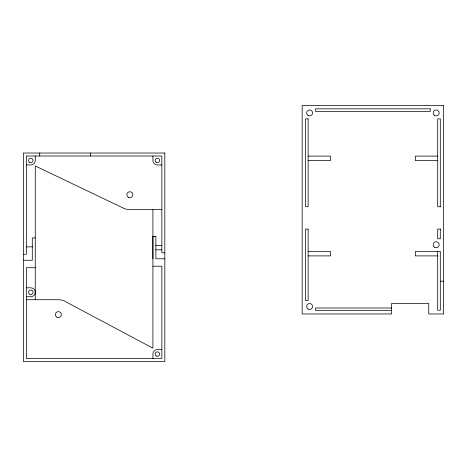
<?xml version="1.0" encoding="UTF-8"?>
<svg xmlns="http://www.w3.org/2000/svg" width="467" height="467" viewBox="0 0 467 467"><rect width="100%" height="100%" fill="white"/><g stroke="black" fill="none" stroke-linecap="round" stroke-linejoin="round"><path stroke-width="0.7" d="M308.132 156.112L330.467 156.112L330.467 160.578L308.132 160.578M437.696 156.112L415.356 156.112L415.356 160.578L437.696 160.578M26.327 164.944L30.799 164.944A4.466 4.466 0 0 0 35.264 160.479L35.264 156.007M161.851 164.944L157.379 164.944A4.466 4.466 0 0 1 152.913 160.479L152.913 156.007M440.673 206.747L437.696 206.747L437.696 118.881L440.299 118.881L440.299 206.747M161.851 209.619L129.832 209.619A14.891 14.891 0 0 1 122.809 207.862L35.264 165.966L35.264 299.721M440.673 229.087L437.696 229.087L437.696 238.765L440.299 238.765L440.299 229.087M152.913 258.782L152.884 236.425L155.867 236.43L155.89 258.782L164.828 258.765M152.884 236.425L155.867 236.43M35.264 237.913L32.287 237.913L32.287 260.253L23.35 260.253M155.663 245.362L161.851 245.362M26.327 246.85L32.515 246.85M155.663 249.827L161.851 249.827M308.132 251.421L330.467 251.421L330.467 255.893L308.132 255.893M164.828 252.81L161.851 252.81L161.851 156.007L26.327 156.007L26.327 254.299L23.35 254.299M437.696 255.893L415.356 255.893L415.356 251.421L440.299 251.421L440.299 310.246L437.696 310.246L437.696 251.421M152.913 266.213L161.851 266.213L161.851 358.545L26.327 358.545L26.327 267.702L35.264 267.702M440.299 281.21L443.65 281.21M26.327 287.806L30.799 287.806A4.466 4.466 0 0 1 35.264 292.272A4.466 4.466 0 0 1 30.799 296.738L26.327 296.738M26.327 299.721L58.346 299.721A14.891 14.891 0 0 1 66.618 302.231L152.913 348.184L152.913 209.619M391.527 308.016L315.575 308.016L315.575 310.619L391.527 310.619M161.851 349.608L157.379 349.608A4.466 4.466 0 0 0 152.913 354.074L152.913 358.545M90.365 153.03L90.365 156.007M39.73 153.03L39.73 156.007M443.65 105.478L302.172 105.478L302.172 313.97L391.527 313.97L391.527 303.544L428.759 303.544L428.759 313.97L443.65 313.97L443.65 105.478M430.247 108.829L315.575 108.829L315.575 111.438L430.247 111.438L430.247 108.829M308.132 118.881L305.523 118.881L305.523 206.747L308.132 206.747L308.132 118.881M164.828 153.03L23.35 153.03L23.35 361.522L164.828 361.522L164.828 153.03M308.132 229.087L305.523 229.087L305.523 300.567L308.132 300.567L308.132 229.087M308.132 309.101A2.977 2.977 0 0 0 312.598 306.521A2.977 2.977 0 0 0 308.132 303.947A2.977 2.977 0 0 0 308.132 309.101M308.132 115.507A2.977 2.977 0 0 0 312.598 112.926A2.977 2.977 0 0 0 308.132 110.346A2.977 2.977 0 0 0 308.132 115.507M434.713 115.507A2.977 2.977 0 0 0 439.184 112.926A2.977 2.977 0 0 0 434.713 110.346A2.977 2.977 0 0 0 434.713 115.507M434.713 247.3A2.977 2.977 0 0 0 439.184 244.72A2.977 2.977 0 0 0 434.713 242.139A2.977 2.977 0 0 0 434.713 247.3M56.857 317.192A2.977 2.977 0 0 0 61.323 314.612A2.977 2.977 0 0 0 56.857 312.032A2.977 2.977 0 0 0 56.857 317.192M128.337 197.308A2.977 2.977 0 0 0 132.809 194.727A2.977 2.977 0 0 0 128.337 192.147A2.977 2.977 0 0 0 128.337 197.308M156.264 356.012A2.236 2.236 0 0 0 159.615 354.074A2.236 2.236 0 0 0 156.264 352.141A2.236 2.236 0 0 0 156.264 356.012M156.264 162.411A2.236 2.236 0 0 0 159.615 160.479A2.236 2.236 0 0 0 156.264 158.541A2.236 2.236 0 0 0 156.264 162.411M29.678 162.411A2.236 2.236 0 0 0 33.029 160.479A2.236 2.236 0 0 0 29.678 158.541A2.236 2.236 0 0 0 29.678 162.411M29.678 294.204A2.236 2.236 0 0 0 33.029 292.272A2.236 2.236 0 0 0 29.678 290.34A2.236 2.236 0 0 0 29.678 294.204"/></g></svg>
